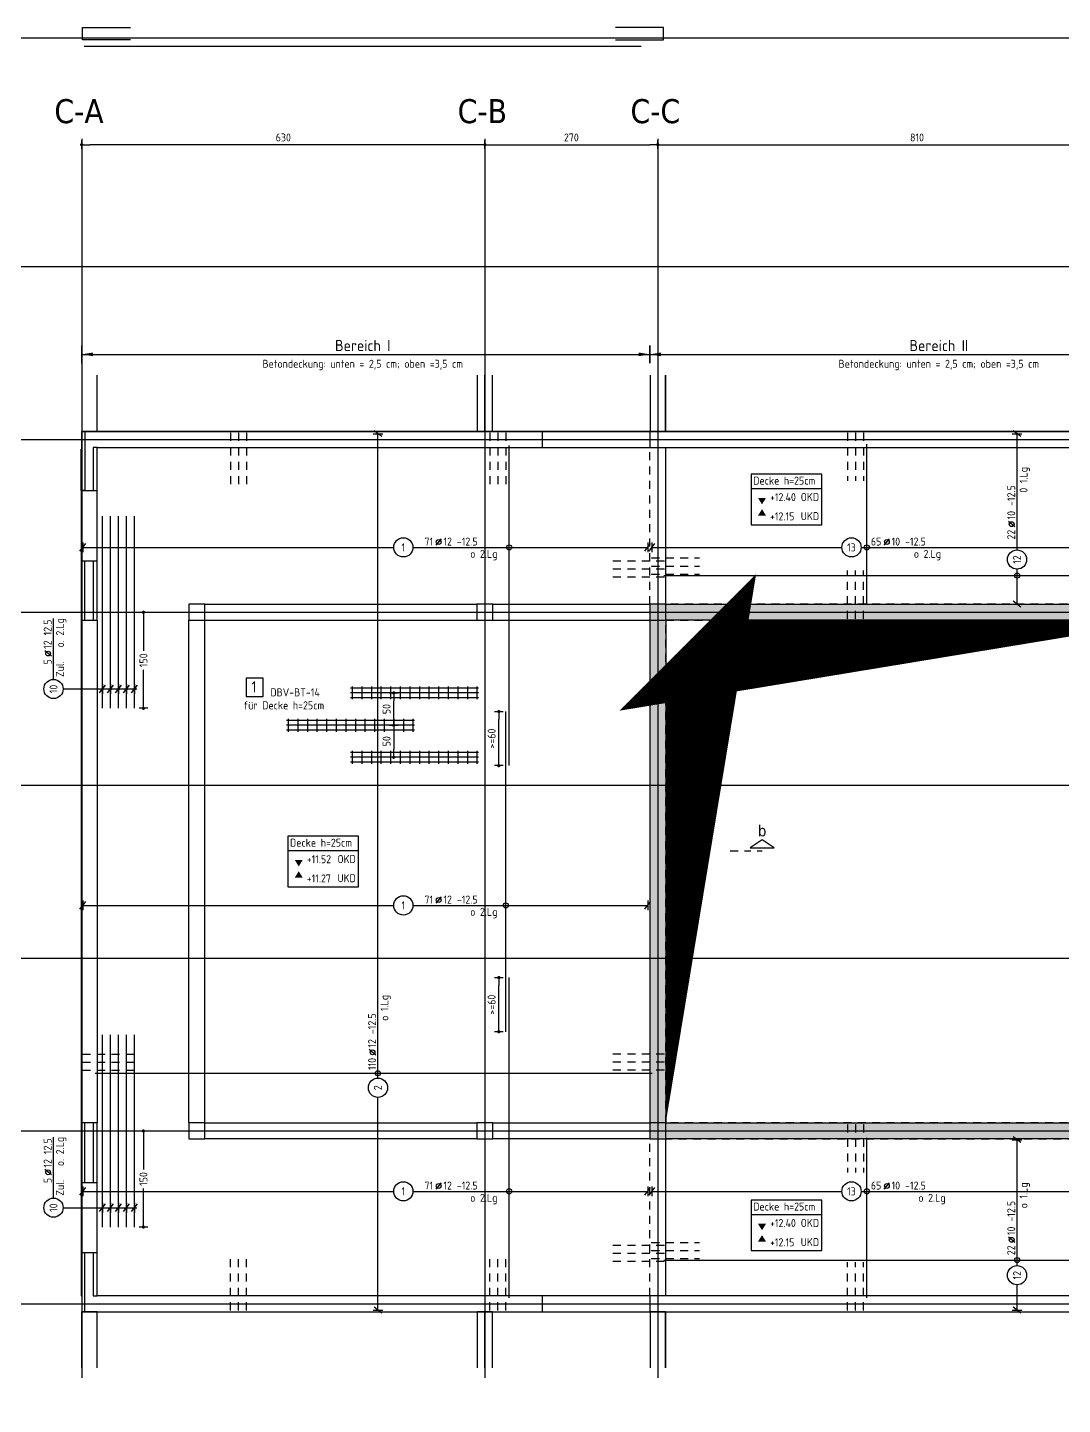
# Model space of a CAD drawing. Extents: x -3 to 123, y 0 to 106.
# Drawn here: x 22.75 to 38.91, y 42.27 to 63.77 of the extents above; entities that cross this region are included whole.
import ezdxf
from ezdxf.enums import TextEntityAlignment as Align

# ---------------------------------------------------------------- set-up
doc = ezdxf.new("R2010")
doc.units = 0
doc.header["$LTSCALE"] = 0.5
doc.header["$MEASUREMENT"] = 0
doc.header["$PDMODE"] = 2
for name, pattern in [('AUSGEZOGEN', [1000.01, 1000, 0.01]), ('DASHDOTSMALL', [1.05, 0.5, -0.25, 0.05, -0.25]), ('HIDDEN', [0.375, 0.25, -0.125]), ('STRICHPUNKT2', [0.55, 0.25, -0.125, 0.05, -0.125])]:
    doc.linetypes.add(name, pattern=pattern)
doc.layers.get('0').update_dxf_attribs({"linetype": 'CONTINUOUS'})
doc.layers.get('Defpoints').update_dxf_attribs({"linetype": 'CONTINUOUS'})
for name, color, linetype in [('0_H05', 11, 'CONTINUOUS'), ('ACHSEN', 7, 'CONTINUOUS'), ('APS', 7, 'CONTINUOUS'), ('BER', 7, 'CONTINUOUS'), ('BEREICH', 7, 'CONTINUOUS'), ('BETON', 7, 'CONTINUOUS'), ('Decke', 7, 'CONTINUOUS'), ('Decke Lignatur', 21, 'CONTINUOUS'), ('DRUEBER', 7, 'CONTINUOUS'), ('Fertigteil', 7, 'CONTINUOUS'), ('HILFE', 7, 'CONTINUOUS'), ('HOLZ-ANS', 21, 'CONTINUOUS'), ('koten', 7, 'CONTINUOUS'), ('MASSE', 7, 'CONTINUOUS'), ('RND', 7, 'CONTINUOUS'), ('SCHATTEN', 253, 'CONTINUOUS'), ('SCHNITTE', 7, 'CONTINUOUS'), ('Sturz', 7, 'CONTINUOUS'), ('TEXT', 7, 'CONTINUOUS'), ('UZ', 7, 'CONTINUOUS')]:
    doc.layers.add(name, color=color, linetype=linetype)
doc.layers.add('ANSICHTSFENSTER', color=7, linetype='CONTINUOUS', plot=False)
doc.styles.add('HELV', font='tahoma.ttf')
doc.styles.add('TXT', font='isocp.shx')
doc.dimstyles.new('DOT_I', dxfattribs={"dimscale": 0.5, "dimtxt": 0.25, "dimasz": 0.25, "dimexe": 0.1, "dimexo": 0.3, "dimgap": 0.1, "dimtad": 1, "dimdec": 3, "dimzin": 3, "dimtxsty": 'TXT', "dimblk": 'DOT', "dimblk1": 'DOT', "dimblk2": 'DOT', "dimsah": 1, "dimcen": 0.1, "dimse1": 1, "dimse2": 1, "dimazin": 0, "dimtfac": 1, "dimtdec": 4, "dimtix": 1, "dimtmove": 2, "dimatfit": 3, "dimldrblk": 'DOT', "dimfxl": 0.7, "dimfxlon": 1, "dimtvp": 1, "dimtolj": 1, "dimtzin": 0, "dimarcsym": 0})

# ---------------------------------------------------------------- blocks, each defined once
blk = doc.blocks.new('DOT')
at = {"color": 0, "linetype": 'ByBlock'}
for p, q in [((0, 0), (-1, 0)), ((0, 0.54), (0, -0.54))]:
    blk.add_line(p, q, dxfattribs=at)
at = {"color": 0, "linetype": 'ByBlock', "const_width": 0.2}
blk.add_lwpolyline([(-0.1, 0, 1), (0.1, 0, 1)], format="xyb", close=True, dxfattribs=at)
blk = doc.blocks.new('*D102')
at = {"layer": 'Defpoints', "color": 0, "linetype": 'AUSGEZOGEN', "transparency": 16777216}
for p in [(823.591, 61.939), (823.591, 61.939), (829.891, 61.939)]:
    blk.add_point(p, dxfattribs=at)
at = {"layer": 'MASSE', "color": 0, "linetype": 'AUSGEZOGEN', "lineweight": -2, "transparency": 16777216}
blk.add_line((829.766, 61.939), (823.716, 61.939), dxfattribs=at)
at = {"layer": 'MASSE', "color": 0, "linetype": 'AUSGEZOGEN', "lineweight": -2, "transparency": 16777216, "xscale": 0.125, "yscale": 0.125, "zscale": 0.125, "rotation": 180}
blk.add_blockref('DOT', (823.591, 61.939), dxfattribs=at)
at = {"layer": 'MASSE', "color": 0, "linetype": 'AUSGEZOGEN', "lineweight": -2, "transparency": 16777216, "xscale": 0.125, "yscale": 0.125, "zscale": 0.125}
blk.add_blockref('DOT', (829.891, 61.939), dxfattribs=at)
at = {"layer": 'MASSE', "color": 0, "linetype": 'AUSGEZOGEN', "transparency": 16777216, "insert": (826.741, 62.051), "char_height": 0.125, "attachment_point": 5, "style": 'TXT'}
blk.add_mtext('\\A1;630', dxfattribs=at)
blk = doc.blocks.new('*D103')
at = {"layer": 'Defpoints', "color": 0, "linetype": 'AUSGEZOGEN', "transparency": 16777216}
for p in [(829.891, 61.939), (832.591, 61.939), (832.591, 61.939)]:
    blk.add_point(p, dxfattribs=at)
at = {"layer": 'MASSE', "color": 0, "linetype": 'AUSGEZOGEN', "lineweight": -2, "transparency": 16777216}
blk.add_line((830.016, 61.939), (832.466, 61.939), dxfattribs=at)
at = {"layer": 'MASSE', "color": 0, "linetype": 'AUSGEZOGEN', "lineweight": -2, "transparency": 16777216, "xscale": 0.125, "yscale": 0.125, "zscale": 0.125, "rotation": 180}
blk.add_blockref('DOT', (829.891, 61.939), dxfattribs=at)
at = {"layer": 'MASSE', "color": 0, "linetype": 'AUSGEZOGEN', "lineweight": -2, "transparency": 16777216, "xscale": 0.125, "yscale": 0.125, "zscale": 0.125}
blk.add_blockref('DOT', (832.591, 61.939), dxfattribs=at)
at = {"layer": 'MASSE', "color": 0, "linetype": 'AUSGEZOGEN', "transparency": 16777216, "insert": (831.241, 62.051), "char_height": 0.125, "attachment_point": 5, "style": 'TXT'}
blk.add_mtext('\\A1;270', dxfattribs=at)
blk = doc.blocks.new('*D104')
at = {"layer": 'Defpoints', "color": 0, "linetype": 'AUSGEZOGEN', "transparency": 16777216}
for p in [(832.591, 61.939), (840.691, 61.939), (840.691, 61.939)]:
    blk.add_point(p, dxfattribs=at)
at = {"layer": 'MASSE', "color": 0, "linetype": 'AUSGEZOGEN', "lineweight": -2, "transparency": 16777216}
blk.add_line((832.716, 61.939), (840.566, 61.939), dxfattribs=at)
at = {"layer": 'MASSE', "color": 0, "linetype": 'AUSGEZOGEN', "lineweight": -2, "transparency": 16777216, "xscale": 0.125, "yscale": 0.125, "zscale": 0.125, "rotation": 180}
blk.add_blockref('DOT', (832.591, 61.939), dxfattribs=at)
at = {"layer": 'MASSE', "color": 0, "linetype": 'AUSGEZOGEN', "lineweight": -2, "transparency": 16777216, "xscale": 0.125, "yscale": 0.125, "zscale": 0.125}
blk.add_blockref('DOT', (840.691, 61.939), dxfattribs=at)
at = {"layer": 'MASSE', "color": 0, "linetype": 'AUSGEZOGEN', "transparency": 16777216, "insert": (836.641, 62.051), "char_height": 0.125, "attachment_point": 5, "style": 'TXT'}
blk.add_mtext('\\A1;810', dxfattribs=at)
blk = doc.blocks.new('Aufkantung 3.OG')
at = {"color": 0, "linetype": 'ByBlock'}
blk.add_lwpolyline([(-4, 0.75), (-11.85, 0.75), (-11.85, 8.6), (-4, 8.6), (-4, 8.85), (-12.1, 8.85), (-12.1, 0.5), (-4, 0.5)], close=True, dxfattribs=at)
blk = doc.blocks.new('Beton 2.OG')
at = {"color": 0, "linetype": 'ByBlock', "flags": 128}
for points in [[(7.26, 13.75), (0.06, 13.75), (0.06, 13.47), (0.05, 13.47), (0.05, 12.825), (0.3, 12.825), (0.3, 13.5), (7.26, 13.5)], [(17.285, 13.75), (8.935, 13.75), (8.935, 13.5), (17.285, 13.5)], [(0.05, 10.8), (0.3, 10.8), (0.3, 11.725), (0.05, 11.725)], [(1.735, 10.8), (1.985, 10.8), (1.985, 11.05), (1.735, 11.05)], [(6.235, 10.8), (6.485, 10.8), (6.485, 11.05), (6.235, 11.05)], [(8.935, 10.8), (9.185, 10.8), (9.185, 11.05), (8.935, 11.05)], [(0.05, 2.02), (0.3, 2.02), (0.3, 2.95), (0.05, 2.95)], [(1.735, 2.7), (1.985, 2.7), (1.985, 2.95), (1.735, 2.95)], [(6.235, 2.7), (6.485, 2.7), (6.485, 2.95), (6.235, 2.95)], [(8.935, 2.7), (9.185, 2.7), (9.185, 2.95), (8.935, 2.95)], [(7.26, 0.25), (0.3, 0.25), (0.3, 0.92), (0.05, 0.92), (0.05, 0.25), (0.06, 0.25), (0.06, 0), (7.26, 0)], [(17.285, 0.25), (8.935, 0.25), (8.935, 0), (17.285, 0)]]:
    blk.add_lwpolyline(points, close=True, dxfattribs=at)
blk = doc.blocks.new('SCHN-2')
at = {"layer": 'SCHNITTE', "color": 6, "linetype": 'Continuous'}
blk.add_lwpolyline([(0.378, 0.088), (0, 0.34), (-0.378, 0.088)], close=True, dxfattribs=at)
at = {"layer": 'SCHNITTE', "color": 1, "linetype": 'DASHDOTSMALL', "style": 'HELV'}
blk.add_attdef('SCHN-2', text='', height=0.35, dxfattribs=at).set_placement((0, 0.45), align=Align.CENTER)
blk = doc.blocks.new('lei_gre')
at = {"layer": 'RND', "color": 7, "linetype": 'Continuous'}
for p, q in [((-0.09, -0.12), (0.09, 0.12)), ((0, 0.15), (0, -0.15))]:
    blk.add_line(p, q, dxfattribs=at)
blk = doc.blocks.new('RND_LEI')
at = {"layer": 'RND', "color": 7, "linetype": 'Continuous'}
blk.add_line((1.022, 0.066), (1.19, 0.27), dxfattribs=at)
for centre, radius in [((0, 0), 0.3), ((1.106, 0.168), 0.075)]:
    blk.add_circle(centre, radius, dxfattribs=at)
at = {"layer": 'RND', "color": 7, "linetype": 'Continuous', "style": 'TXT'}
blk.add_attdef('POSL', text='', height=0.25, dxfattribs=at).set_placement((0, 0), align=Align.MIDDLE)
blk.add_attdef('ANZ', text='', height=0.25, dxfattribs=at).set_placement((0.931, 0.057), align=Align.RIGHT)
for tag, p in [('DUM', (1.253, 0.057)), ('ABSTD', (1.674, 0.057)), ('POSTXT', (0.374, -0.327))]:
    blk.add_attdef(tag, p, '', height=0.25, dxfattribs=at)
blk = doc.blocks.new('*D116')
at = {"layer": 'Defpoints', "color": 0, "linetype": 'AUSGEZOGEN', "transparency": 16777216}
for p in [(30.108, 48.932), (30.269, 48.932), (30.219, 48.087)]:
    blk.add_point(p, dxfattribs=at)
at = {"layer": 'RND', "color": 0, "linetype": 'AUSGEZOGEN', "lineweight": -2, "transparency": 16777216}
blk.add_line((30.108, 48.212), (30.108, 48.807), dxfattribs=at)
at = {"layer": 'RND', "color": 0, "linetype": 'AUSGEZOGEN', "lineweight": -2, "transparency": 16777216, "xscale": 0.125, "yscale": 0.125, "zscale": 0.125}
for p, rotation in [((30.108, 48.932), 90), ((30.108, 48.087), 270)]:
    blk.add_blockref('DOT', p, dxfattribs=dict(at, rotation=rotation))
at = {"layer": 'RND', "color": 0, "linetype": 'AUSGEZOGEN', "transparency": 16777216, "insert": (29.995, 48.51), "char_height": 0.125, "attachment_point": 5, "rotation": 90, "style": 'TXT'}
blk.add_mtext('\\A1;>=60', dxfattribs=at)
blk = doc.blocks.new('*D117')
at = {"layer": 'Defpoints', "color": 0, "linetype": 'AUSGEZOGEN', "transparency": 16777216}
for p in [(30.108, 53.087), (30.219, 53.087), (30.269, 52.242)]:
    blk.add_point(p, dxfattribs=at)
at = {"layer": 'RND', "color": 0, "linetype": 'AUSGEZOGEN', "lineweight": -2, "transparency": 16777216}
blk.add_line((30.108, 52.367), (30.108, 52.962), dxfattribs=at)
at = {"layer": 'RND', "color": 0, "linetype": 'AUSGEZOGEN', "lineweight": -2, "transparency": 16777216, "xscale": 0.125, "yscale": 0.125, "zscale": 0.125}
for p, rotation in [((30.108, 53.087), 90), ((30.108, 52.242), 270)]:
    blk.add_blockref('DOT', p, dxfattribs=dict(at, rotation=rotation))
at = {"layer": 'RND', "color": 0, "linetype": 'AUSGEZOGEN', "transparency": 16777216, "insert": (29.995, 52.665), "char_height": 0.125, "attachment_point": 5, "rotation": 90, "style": 'TXT'}
blk.add_mtext('\\A1;>=60', dxfattribs=at)
blk = doc.blocks.new('okrd_u')
at = {"layer": 'koten', "color": 7, "linetype": 'Continuous'}
blk.add_solid([(-0.125, -0.202), (0.125, -0.202), (0, 0)], dxfattribs=at)
at = {"layer": 'koten', "style": 'TXT'}
blk.add_attdef('OKRD', (0.25, -0.35), '', height=0.25, dxfattribs=at)
blk = doc.blocks.new('okrd_o')
at = {"layer": 'koten', "color": 7, "linetype": 'Continuous'}
blk.add_solid([(-0.125, 0.202), (0.125, 0.202), (0, 0)], dxfattribs=at)
at = {"layer": 'koten', "style": 'TXT'}
blk.add_attdef('OKRD', (0.25, 0.1), '', height=0.25, dxfattribs=at)
blk = doc.blocks.new('ber_pfei')
at = {"layer": 'BEREICH', "color": 1, "linetype": 'Continuous'}
blk.add_line((0, -0.28), (0, 0.28), dxfattribs=at)
blk.add_solid([(0.35, -0.058), (0.35, 0.058), (0, 0)], dxfattribs=at)
blk = doc.blocks.new('BER_NAM')
at = {"layer": 'BEREICH', "color": 1, "linetype": 'Continuous', "style": 'TXT'}
blk.add_attdef('BER-NAM', text='', height=0.35, dxfattribs=at).set_placement((-0.093, 0.1), align=Align.CENTER)
at = {"layer": 'BEREICH', "color": 7, "linetype": 'Continuous', "style": 'TXT'}
blk.add_attdef('BER-LANG', text='', height=0.25, dxfattribs=at).set_placement((-0.093, -0.419), align=Align.CENTER)
blk = doc.blocks.new('*D137')
at = {"layer": 'Defpoints', "color": 0, "linetype": 'AUSGEZOGEN', "transparency": 16777216}
for p in [(24.556, 54.637), (24.556, 53.137), (24.556, 53.137)]:
    blk.add_point(p, dxfattribs=at)
at = {"layer": 'MASSE', "color": 0, "linetype": 'AUSGEZOGEN', "lineweight": -2, "transparency": 16777216}
for p, q in [((24.556, 54.512), (24.556, 54.037)), ((24.556, 53.262), (24.556, 53.737))]:
    blk.add_line(p, q, dxfattribs=at)
at = {"layer": 'MASSE', "color": 0, "linetype": 'AUSGEZOGEN', "lineweight": -2, "transparency": 16777216, "xscale": 0.125, "yscale": 0.125, "zscale": 0.125}
for p, rotation in [((24.556, 54.637), 90), ((24.556, 53.137), 270)]:
    blk.add_blockref('DOT', p, dxfattribs=dict(at, rotation=rotation))
at = {"layer": 'MASSE', "color": 0, "linetype": 'AUSGEZOGEN', "transparency": 16777216, "insert": (24.556, 53.887), "char_height": 0.125, "attachment_point": 5, "rotation": 90, "style": 'TXT'}
blk.add_mtext('\\A1;150', dxfattribs=at)
blk = doc.blocks.new('*D138')
at = {"layer": 'Defpoints', "color": 0, "linetype": 'AUSGEZOGEN', "transparency": 16777216}
for p in [(24.556, 46.537), (24.556, 45.037), (24.556, 45.037)]:
    blk.add_point(p, dxfattribs=at)
at = {"layer": 'MASSE', "color": 0, "linetype": 'AUSGEZOGEN', "lineweight": -2, "transparency": 16777216}
for p, q in [((24.556, 46.412), (24.556, 45.937)), ((24.556, 45.162), (24.556, 45.637))]:
    blk.add_line(p, q, dxfattribs=at)
at = {"layer": 'MASSE', "color": 0, "linetype": 'AUSGEZOGEN', "lineweight": -2, "transparency": 16777216, "xscale": 0.125, "yscale": 0.125, "zscale": 0.125}
for p, rotation in [((24.556, 46.537), 90), ((24.556, 45.037), 270)]:
    blk.add_blockref('DOT', p, dxfattribs=dict(at, rotation=rotation))
at = {"layer": 'MASSE', "color": 0, "linetype": 'AUSGEZOGEN', "transparency": 16777216, "insert": (24.556, 45.787), "char_height": 0.125, "attachment_point": 5, "rotation": 90, "style": 'TXT'}
blk.add_mtext('\\A1;150', dxfattribs=at)
blk = doc.blocks.new('*D146')
at = {"layer": 'Defpoints', "color": 0, "linetype": 'AUSGEZOGEN', "transparency": 16777216}
for p in [(28.466, 52.873), (28.466, 52.373), (28.466, 52.373)]:
    blk.add_point(p, dxfattribs=at)
at = {"layer": 'MASSE', "color": 0, "linetype": 'AUSGEZOGEN', "lineweight": -2, "transparency": 16777216}
blk.add_line((28.466, 52.748), (28.466, 52.498), dxfattribs=at)
at = {"layer": 'MASSE', "color": 0, "linetype": 'AUSGEZOGEN', "lineweight": -2, "transparency": 16777216, "xscale": 0.125, "yscale": 0.125, "zscale": 0.125}
for p, rotation in [((28.466, 52.873), 90), ((28.466, 52.373), 270)]:
    blk.add_blockref('DOT', p, dxfattribs=dict(at, rotation=rotation))
at = {"layer": 'MASSE', "color": 0, "linetype": 'AUSGEZOGEN', "transparency": 16777216, "insert": (28.354, 52.623), "char_height": 0.125, "attachment_point": 5, "rotation": 90, "style": 'TXT'}
blk.add_mtext('\\A1;50', dxfattribs=at)
blk = doc.blocks.new('*D147')
at = {"layer": 'Defpoints', "color": 0, "linetype": 'AUSGEZOGEN', "transparency": 16777216}
for p in [(28.466, 53.378), (28.466, 53.378), (28.466, 52.873)]:
    blk.add_point(p, dxfattribs=at)
at = {"layer": 'MASSE', "color": 0, "linetype": 'AUSGEZOGEN', "lineweight": -2, "transparency": 16777216}
blk.add_line((28.466, 52.998), (28.466, 53.253), dxfattribs=at)
at = {"layer": 'MASSE', "color": 0, "linetype": 'AUSGEZOGEN', "lineweight": -2, "transparency": 16777216, "xscale": 0.125, "yscale": 0.125, "zscale": 0.125}
for p, rotation in [((28.466, 53.378), 90), ((28.466, 52.873), 270)]:
    blk.add_blockref('DOT', p, dxfattribs=dict(at, rotation=rotation))
at = {"layer": 'MASSE', "color": 0, "linetype": 'AUSGEZOGEN', "transparency": 16777216, "insert": (28.354, 53.125), "char_height": 0.125, "attachment_point": 5, "rotation": 90, "style": 'TXT'}
blk.add_mtext('\\A1;50', dxfattribs=at)
blk = doc.blocks.new('73378')
at = {"layer": 'RND', "color": 3, "linetype": 'Continuous'}
for points in [[(-0.792, 0.145), (1.208, 0.145)], [(-0.792, 0.07), (1.208, 0.07)], [(-0.767, -0.03), (-0.767, 0.17)], [(-0.617, -0.03), (-0.617, 0.17)], [(-0.467, -0.03), (-0.467, 0.17)], [(-0.317, -0.03), (-0.317, 0.17)], [(-0.167, -0.03), (-0.167, 0.17)], [(-0.017, -0.03), (-0.017, 0.17)], [(0.133, -0.03), (0.133, 0.17)], [(0.283, -0.03), (0.283, 0.17)], [(0.433, -0.03), (0.433, 0.17)], [(0.583, -0.03), (0.583, 0.17)], [(0.733, -0.03), (0.733, 0.17)], [(0.883, -0.03), (0.883, 0.17)], [(1.033, -0.03), (1.033, 0.17)], [(1.183, -0.03), (1.183, 0.17)], [(-0.792, -0.005), (1.208, -0.005)]]:
    blk.add_lwpolyline(points, dxfattribs=at)
blk = doc.blocks.new('Achsen 20')
at = {"color": 0, "linetype": 'ByBlock', "lineweight": -2}
for p, q in [((0, 1.994), (0, -17.354)), ((6.3, 1.994), (6.3, -17.354)), ((9, 1.994), (9, -17.354)), ((-2.626, 0), (28.285, 0)), ((-2.626, -2.7), (28.285, -2.7)), ((-2.626, -5.4), (28.285, -5.4)), ((-2.626, -8.1), (28.285, -8.1)), ((-2.626, -10.8), (28.285, -10.8)), ((-2.626, -13.5), (28.285, -13.5)), ((-2.626, -16.2), (28.285, -16.2))]:
    blk.add_line(p, q, dxfattribs=at)
at = {"layer": 'ACHSEN', "color": 6, "linetype": 'AUSGEZOGEN', "style": 'HELV'}
for s, p in [('C-A', (-0.427, 2.238)), ('C-B', (5.873, 2.238)), ('C-C', (8.573, 2.238))]:
    blk.add_text(s, height=0.375, dxfattribs=at).set_placement(p)
at = {"layer": 'MASSE', "color": 7, "linetype": 'AUSGEZOGEN'}
for base, p1, p2, picture, middle in [((0, 1.902), (6.3, 1.902), (0, 1.902), '*D102', (3.15, 2.014)), ((9, 1.902), (6.3, 1.902), (9, 1.902), '*D103', (7.65, 2.014)), ((17.1, 1.902), (9, 1.902), (17.1, 1.902), '*D104', (13.05, 2.014))]:
    dim = blk.add_linear_dim(base=base, p1=p1, p2=p2, dimstyle='DOT_I', override={"dimdec": 0, "dimlfac": 100}, dxfattribs=at)
    dim.commit()
    dim.dimension.update_dxf_attribs({"geometry": picture, "text_midpoint": middle, "insert": (-823.591, -60.037)})

msp = doc.modelspace()

# ---------------------------------------------------------------- hatches: boundary and pattern name
at = {"layer": '0_H05', "linetype": 'ByBlock'}
msp.add_hatch(color=256, dxfattribs=at).paths.add_polyline_path([(40.566, 46.662), (32.716, 46.662), (32.716, 54.512), (40.566, 54.512), (40.566, 54.762), (32.466, 54.762), (32.466, 46.412), (40.566, 46.412)])

# ---------------------------------------------------------------- linework, layer by layer
at = {"layer": 'ANSICHTSFENSTER', "color": 2, "linetype": 'AUSGEZOGEN'}
msp.add_lwpolyline([(15.629, 22.0535), (84.7996, 22.0535), (84.7996, 63.6035), (15.629, 63.6035)], close=True, dxfattribs=at)
at = {"layer": 'APS', "color": 1, "linetype": 'AUSGEZOGEN'}
msp.add_lwpolyline([(26.1632, 53.3236), (26.4246, 53.3236), (26.4246, 53.6059), (26.1632, 53.6059)], close=True, dxfattribs=at)
at = {"layer": 'BER', "color": 7, "linetype": 'AUSGEZOGEN'}
for p, q in [((23.591, 58.6645), (32.466, 58.6645)), ((32.466, 58.6645), (40.816, 58.6645))]:
    msp.add_line(p, q, dxfattribs=at)
at = {"layer": 'Decke', "linetype": 'Continuous'}
for points in [[(23.591, 43.712), (49.691, 43.712), (49.691, 57.462), (23.591, 57.462), (23.591, 57.182), (23.581, 57.182), (23.581, 43.962), (23.591, 43.962)], [(32.716, 46.662), (40.566, 46.662), (40.566, 54.512), (32.716, 54.512)]]:
    msp.add_lwpolyline(points, close=True, dxfattribs=at)
at = {"layer": 'Decke Lignatur', "linetype": 'AUSGEZOGEN'}
for points in [[(23.591, 58.337), (23.591, 57.462), (29.891, 57.462), (29.891, 58.337)], [(29.891, 58.337), (29.891, 57.462), (32.711, 57.462), (32.711, 58.337)], [(23.591, 42.837), (23.591, 43.712), (29.891, 43.712), (29.891, 42.837)]]:
    msp.add_lwpolyline(points, dxfattribs=at)
at = {"layer": 'Decke Lignatur'}
for points in [[(32.711, 58.337), (32.711, 57.462), (40.571, 57.462), (40.571, 58.337)], [(29.891, 42.837), (29.891, 43.712), (32.711, 43.712), (32.711, 42.837)], [(32.711, 42.837), (32.711, 43.712), (40.571, 43.712), (40.571, 42.837)]]:
    msp.add_lwpolyline(points, dxfattribs=at)
at = {"layer": 'Fertigteil', "color": 7, "linetype": 'AUSGEZOGEN'}
for points in [[(23.641, 56.537), (23.581, 56.537), (23.581, 57.182), (23.591, 57.182), (23.591, 57.462), (23.641, 57.462)], [(23.771, 56.537), (23.831, 56.537), (23.831, 57.212), (23.771, 57.212)], [(23.581, 54.512), (23.641, 54.512), (23.641, 55.437), (23.581, 55.437)], [(23.771, 54.512), (23.831, 54.512), (23.831, 55.437), (23.771, 55.437)], [(23.581, 45.732), (23.641, 45.732), (23.641, 46.662), (23.581, 46.662)], [(23.771, 45.732), (23.831, 45.732), (23.831, 46.662), (23.771, 46.662)], [(23.591, 43.712), (23.641, 43.712), (23.641, 44.632), (23.581, 44.632), (23.581, 43.962), (23.591, 43.962)], [(23.771, 43.962), (23.831, 43.962), (23.831, 44.632), (23.771, 44.632)]]:
    msp.add_lwpolyline(points, close=True, dxfattribs=at)
at = {"layer": 'HILFE', "color": 3, "linetype": 'AUSGEZOGEN'}
for p, q in [((34.0475, 56.5707), (35.1546, 56.5707)), ((26.8104, 50.9168), (27.9175, 50.9168)), ((34.0475, 45.2344), (35.1546, 45.2344))]:
    msp.add_line(p, q, dxfattribs=at)
at = {"layer": 'HOLZ-ANS'}
for points in [[(23.591, 58.337), (23.591, 57.462), (23.831, 57.462), (23.831, 58.337)], [(29.771, 58.337), (29.771, 57.462), (30.011, 57.462), (30.011, 58.337)], [(32.471, 58.337), (32.471, 57.462), (32.711, 57.462), (32.711, 58.337)], [(23.831, 42.837), (23.831, 43.712), (23.591, 43.712), (23.591, 42.837)], [(30.011, 42.837), (30.011, 43.712), (29.771, 43.712), (29.771, 42.837)], [(32.711, 42.837), (32.711, 43.712), (32.471, 43.712), (32.471, 42.837)]]:
    msp.add_lwpolyline(points, dxfattribs=at)
at = {"layer": 'RND', "color": 7, "linetype": 'AUSGEZOGEN'}
for p, q in [((28.2194, 47.3623), (28.2194, 57.4249)), ((38.2038, 55.6103), (38.2038, 57.4249)), ((23.6092, 55.6502), (28.4659, 55.6502)), ((28.7659, 55.6502), (32.4342, 55.6502)), ((32.4994, 55.6502), (35.4675, 55.6502)), ((35.7675, 55.6502), (40.5362, 55.6502)), ((38.2038, 54.7631), (38.2038, 55.3103)), ((23.1507, 53.589), (23.1507, 54.5386)), ((23.6092, 50.0595), (28.4659, 50.0595)), ((28.7659, 50.0595), (32.4342, 50.0595)), ((28.2194, 43.7391), (28.2194, 47.0623)), ((23.1507, 45.489), (23.1507, 46.4386)), ((38.2038, 44.4348), (38.2038, 46.4009)), ((23.6092, 45.5941), (28.4659, 45.5941)), ((28.7659, 45.5941), (32.4342, 45.5941)), ((32.4994, 45.5941), (35.4675, 45.5941)), ((35.7675, 45.5941), (40.5362, 45.5941)), ((38.2038, 43.7391), (38.2038, 44.1348))]:
    msp.add_line(p, q, dxfattribs=at)
at = {"layer": 'RND', "color": 102, "linetype": 'AUSGEZOGEN'}
for p, q in [((23.3007, 53.439), (24.452, 53.439)), ((23.3007, 45.339), (24.452, 45.339))]:
    msp.add_line(p, q, dxfattribs=at)
at = {"layer": 'RND', "color": 1, "linetype": 'AUSGEZOGEN'}
for points in [[(24.356, 63.5781), (23.606, 63.5781), (23.606, 63.7681), (24.356, 63.7681)], [(31.931, 63.5781), (32.681, 63.5781), (32.681, 63.7681), (31.931, 63.7681)], [(23.631, 63.4781), (32.331, 63.4781)], [(30.2689, 52.242), (30.2689, 57.242)], [(35.8552, 54.762), (35.8552, 57.262)], [(23.9166, 53.137), (23.9166, 56.137)], [(24.0416, 53.137), (24.0416, 56.137)], [(24.1666, 53.137), (24.1666, 56.137)], [(24.2916, 53.137), (24.2916, 56.137)], [(24.4166, 53.137), (24.4166, 56.137)], [(32.686, 55.2095), (40.586, 55.2095)], [(30.2189, 48.087), (30.2189, 53.087)], [(30.2689, 43.932), (30.2689, 48.932)], [(23.9166, 45.037), (23.9166, 48.037)], [(24.0416, 45.037), (24.0416, 48.037)], [(24.1666, 45.037), (24.1666, 48.037)], [(24.2916, 45.037), (24.2916, 48.037)], [(24.4166, 45.037), (24.4166, 48.037)], [(23.801, 47.4385), (32.501, 47.4385)], [(35.8552, 43.932), (35.8552, 46.432)], [(32.686, 44.5216), (40.586, 44.5216)]]:
    msp.add_lwpolyline(points, dxfattribs=at)
at = {"layer": 'RND', "color": 7, "linetype": 'AUSGEZOGEN', "const_width": 0.008}
for points in [[(25.9119, 57.437, -1), (25.9199, 57.437, -1)], [(26.0369, 57.437, -1), (26.0449, 57.437, -1)], [(26.1619, 57.437, -1), (26.1699, 57.437, -1)], [(29.9649, 57.437, -1), (29.9729, 57.437, -1)], [(30.0899, 57.437, -1), (30.0979, 57.437, -1)], [(30.2149, 57.437, -1), (30.2229, 57.437, -1)], [(35.5512, 57.437, -1), (35.5592, 57.437, -1)], [(35.6762, 57.437, -1), (35.6842, 57.437, -1)], [(35.8012, 57.437, -1), (35.8092, 57.437, -1)], [(32.487, 55.4845, 1), (32.495, 55.4845, 1)], [(32.487, 55.3595, 1), (32.495, 55.3595, 1)], [(32.695, 55.4345, -1), (32.687, 55.4345, -1)], [(32.695, 55.3095, -1), (32.687, 55.3095, -1)], [(32.487, 55.2345, 1), (32.495, 55.2345, 1)], [(32.695, 55.1845, -1), (32.687, 55.1845, -1)], [(35.5512, 54.537, 1), (35.5592, 54.537, 1)], [(35.6762, 54.537, 1), (35.6842, 54.537, 1)], [(35.8012, 54.537, 1), (35.8092, 54.537, 1)], [(23.602, 47.7385, 1), (23.61, 47.7385, 1)], [(32.695, 47.7385, -1), (32.687, 47.7385, -1)], [(23.602, 47.6135, 1), (23.61, 47.6135, 1)], [(32.695, 47.6135, -1), (32.687, 47.6135, -1)], [(23.602, 47.4885, 1), (23.61, 47.4885, 1)], [(32.695, 47.4885, -1), (32.687, 47.4885, -1)], [(35.5512, 46.637, -1), (35.5592, 46.637, -1)], [(35.6762, 46.637, -1), (35.6842, 46.637, -1)], [(35.8012, 46.637, -1), (35.8092, 46.637, -1)], [(32.487, 44.7966, 1), (32.495, 44.7966, 1)], [(32.695, 44.7466, -1), (32.687, 44.7466, -1)], [(32.487, 44.6716, 1), (32.495, 44.6716, 1)], [(32.487, 44.5466, 1), (32.495, 44.5466, 1)], [(32.695, 44.6216, -1), (32.687, 44.6216, -1)], [(32.695, 44.4966, -1), (32.687, 44.4966, -1)], [(25.9119, 43.737, 1), (25.9199, 43.737, 1)], [(26.0369, 43.737, 1), (26.0449, 43.737, 1)], [(26.1619, 43.737, 1), (26.1699, 43.737, 1)], [(29.9649, 43.737, 1), (29.9729, 43.737, 1)], [(30.0899, 43.737, 1), (30.0979, 43.737, 1)], [(30.2149, 43.737, 1), (30.2229, 43.737, 1)], [(35.5512, 43.737, 1), (35.5592, 43.737, 1)], [(35.6762, 43.737, 1), (35.6842, 43.737, 1)], [(35.8012, 43.737, 1), (35.8092, 43.737, 1)]]:
    msp.add_lwpolyline(points, format="xyb", close=True, dxfattribs=at)
at = {"layer": 'RND', "color": 3, "linetype": 'HIDDEN'}
for points in [[(25.9159, 57.437), (25.9159, 56.587)], [(26.0409, 57.437), (26.0409, 56.587)], [(26.1659, 57.437), (26.1659, 56.587)], [(29.9689, 57.437), (29.9689, 56.587)], [(30.0939, 57.437), (30.0939, 56.587)], [(30.2189, 57.437), (30.2189, 56.587)], [(35.5552, 57.437), (35.5552, 56.687)], [(35.6802, 57.437), (35.6802, 56.687)], [(35.8052, 57.437), (35.8052, 56.687)], [(32.491, 55.4845), (33.241, 55.4845)], [(32.691, 55.4345), (31.841, 55.4345)], [(32.691, 55.3095), (31.841, 55.3095)], [(32.491, 55.3595), (33.241, 55.3595)], [(35.5552, 54.537), (35.5552, 55.287)], [(35.6802, 54.537), (35.6802, 55.287)], [(35.8052, 54.537), (35.8052, 55.287)], [(32.691, 55.1845), (31.841, 55.1845)], [(32.491, 55.2345), (33.241, 55.2345)], [(23.606, 47.7385), (24.456, 47.7385)], [(32.691, 47.7385), (31.841, 47.7385)], [(23.606, 47.6135), (24.456, 47.6135)], [(32.691, 47.6135), (31.841, 47.6135)], [(23.606, 47.4885), (24.456, 47.4885)], [(32.691, 47.4885), (31.841, 47.4885)], [(35.5552, 46.637), (35.5552, 45.887)], [(35.6802, 46.637), (35.6802, 45.887)], [(35.8052, 46.637), (35.8052, 45.887)], [(32.691, 44.7466), (31.841, 44.7466)], [(32.491, 44.7966), (33.241, 44.7966)], [(25.9159, 43.737), (25.9159, 44.587)], [(26.0409, 43.737), (26.0409, 44.587)], [(26.1659, 43.737), (26.1659, 44.587)], [(29.9689, 43.737), (29.9689, 44.587)], [(30.0939, 43.737), (30.0939, 44.587)], [(30.2189, 43.737), (30.2189, 44.587)], [(32.691, 44.6216), (31.841, 44.6216)], [(32.491, 44.6716), (33.241, 44.6716)], [(32.491, 44.5466), (33.241, 44.5466)], [(32.691, 44.4966), (31.841, 44.4966)], [(35.5552, 43.737), (35.5552, 44.487)], [(35.6802, 43.737), (35.6802, 44.487)], [(35.8052, 43.737), (35.8052, 44.487)]]:
    msp.add_lwpolyline(points, dxfattribs=at)
at = {"layer": 'RND', "color": 7, "linetype": 'AUSGEZOGEN'}
for centre in [(30.2689, 55.6502), (35.8552, 55.6502), (38.2038, 55.2095), (30.2189, 50.0595), (28.2194, 47.4385), (30.2689, 45.5941), (35.8552, 45.5941), (38.2038, 44.5216)]:
    msp.add_circle(centre, 0.04, dxfattribs=at)
at = {"layer": 'SCHATTEN', "color": 15, "linetype": 'AUSGEZOGEN'}
msp.add_lwpolyline([(32.716, 46.662, 0, 1.2801, 0), (33.3539, 54.4598, 0, 0, 0), (32.7682, 53.8741, 1.2801, 0, 0), (40.566, 54.512, 0, 0, 0)], format="xyseb", dxfattribs=at)
at = {"layer": 'SCHNITTE', "color": 6, "linetype": 'STRICHPUNKT2'}
msp.add_line((33.7212, 50.9132), (34.2212, 50.9132), dxfattribs=at)
at = {"layer": 'Sturz', "color": 7, "linetype": 'AUSGEZOGEN'}
for p, q in [((30.791, 57.212), (32.466, 57.212)), ((23.831, 55.437), (23.831, 56.537)), ((23.831, 44.632), (23.831, 45.732)), ((32.466, 43.962), (30.791, 43.962))]:
    msp.add_line(p, q, dxfattribs=at)
at = {"layer": 'TEXT', "color": 3, "linetype": 'AUSGEZOGEN'}
for points in [[(34.0475, 56.0044), (35.1546, 56.0044), (35.1546, 56.7931), (34.0475, 56.7931)], [(26.8104, 50.3504), (27.9175, 50.3504), (27.9175, 51.1392), (26.8104, 51.1392)], [(34.0475, 44.6681), (35.1546, 44.6681), (35.1546, 45.4569), (34.0475, 45.4569)]]:
    msp.add_lwpolyline(points, close=True, dxfattribs=at)
at = {"layer": 'UZ', "color": 7, "linetype": 'HIDDEN'}
for p, q in [((32.466, 54.762), (32.466, 57.212)), ((32.466, 43.962), (32.466, 46.412))]:
    msp.add_line(p, q, dxfattribs=at)
at = {"layer": 'UZ', "color": 7, "linetype": 'AUSGEZOGEN'}
for p, q in [((32.716, 54.762), (32.716, 57.212)), ((25.516, 54.762), (29.766, 54.762)), ((30.016, 54.762), (32.466, 54.762)), ((32.716, 54.762), (40.566, 54.762)), ((23.831, 54.512), (23.831, 46.662)), ((25.266, 46.662), (25.266, 54.512)), ((25.516, 46.662), (25.516, 54.512)), ((25.516, 54.512), (29.766, 54.512)), ((30.016, 54.512), (32.466, 54.512)), ((32.466, 54.512), (32.466, 46.662)), ((25.516, 46.662), (29.766, 46.662)), ((30.016, 46.662), (32.466, 46.662)), ((29.766, 46.412), (25.516, 46.412)), ((32.466, 46.412), (30.016, 46.412)), ((40.566, 46.412), (32.716, 46.412)), ((32.716, 43.962), (32.716, 46.412))]:
    msp.add_line(p, q, dxfattribs=at)

# ---------------------------------------------------------------- block references
at = {"layer": 'ACHSEN', "color": 140, "linetype": 'AUSGEZOGEN'}
msp.add_blockref('Achsen 20', (23.591, 60.037), dxfattribs=at)
at = {"layer": 'BER', "color": 7, "linetype": 'AUSGEZOGEN', "xscale": 0.5, "yscale": 0.5, "zscale": 0.5}
for p in [(23.591, 58.6645), (32.466, 58.6645)]:
    msp.add_blockref('ber_pfei', p, dxfattribs=at)
for p, values in [((28.0285, 58.6645), {'BER-NAM': 'Bereich I', 'BER-LANG': 'Betondeckung: unten = 2,5 cm; oben =3,5 cm'}), ((37.0285, 58.6645), {'BER-NAM': 'Bereich II', 'BER-LANG': 'Betondeckung: unten = 2,5 cm; oben =3,5 cm'})]:
    msp.add_blockref('BER_NAM', p, dxfattribs=at).add_auto_attribs(values)
at = {"layer": 'BER', "color": 7, "linetype": 'AUSGEZOGEN', "xscale": 0.5, "yscale": 0.5, "zscale": 0.5, "rotation": 180}
msp.add_blockref('ber_pfei', (32.466, 58.6645), dxfattribs=at)
at = {"layer": 'BETON', "color": 6, "linetype": 'AUSGEZOGEN'}
msp.add_blockref('Beton 2.OG', (23.531, 43.712), dxfattribs=at)
at = {"layer": 'DRUEBER', "color": 9, "linetype": 'HIDDEN'}
msp.add_blockref('Aufkantung 3.OG', (44.566, 45.912), dxfattribs=at)
at = {"layer": 'koten', "color": 1, "linetype": 'AUSGEZOGEN', "xscale": 0.5, "yscale": 0.5, "zscale": 0.5}
for name, p, values in [('okrd_o', (34.2194, 56.3223), {'OKRD': '+12.40'}), ('okrd_u', (34.2194, 56.2473), {'OKRD': '+12.15'}), ('okrd_o', (26.9822, 50.6684), {'OKRD': '+11.52'}), ('okrd_u', (26.9822, 50.5934), {'OKRD': '+11.27'}), ('okrd_o', (34.2194, 44.986), {'OKRD': '+12.40'}), ('okrd_u', (34.2194, 44.911), {'OKRD': '+12.15'})]:
    msp.add_blockref(name, p, dxfattribs=at).add_auto_attribs(values)
at = {"layer": 'RND', "color": 7, "linetype": 'AUSGEZOGEN', "xscale": 0.5, "yscale": 0.5, "zscale": 0.5, "rotation": 90}
for p in [(28.2194, 57.4249), (38.2038, 57.4249), (38.2038, 54.7631), (38.2038, 46.4009), (28.2194, 43.7391), (38.2038, 43.7391)]:
    msp.add_blockref('lei_gre', p, dxfattribs=at)
for p, values in [((38.2038, 55.4603), {'POSL': '12', 'DUM': '10', 'ANZ': '22', 'ABSTD': '-12.5', 'POSTXT': '            0 1.Lg'}), ((23.1507, 53.439), {'POSL': '10', 'DUM': '12', 'ANZ': '5', 'ABSTD': '12.5', 'POSTXT': 'Zul.   o. 2.Lg'}), ((28.2194, 47.2123), {'POSL': '2', 'DUM': '12', 'ANZ': '110', 'ABSTD': '-12.5', 'POSTXT': '            o 1.Lg'}), ((23.1507, 45.339), {'POSL': '10', 'DUM': '12', 'ANZ': '5', 'ABSTD': '12.5', 'POSTXT': 'Zul.   o. 2.Lg'}), ((38.2038, 44.2848), {'POSL': '12', 'DUM': '10', 'ANZ': '22', 'ABSTD': '-12.5', 'POSTXT': '            o 1.Lg'})]:
    msp.add_blockref('RND_LEI', p, dxfattribs=at).add_auto_attribs(values)
at = {"layer": 'RND', "color": 7, "linetype": 'AUSGEZOGEN', "xscale": 0.5, "yscale": 0.5, "zscale": 0.5}
for p in [(23.6092, 55.6502), (32.4342, 55.6502), (32.4994, 55.6502), (23.9166, 53.439), (24.0416, 53.439), (24.1666, 53.439), (24.2916, 53.439), (24.4166, 53.439), (23.6092, 50.0595), (23.6092, 50.0595), (32.4342, 50.0595), (23.6092, 45.5941), (23.6092, 45.5941), (32.4342, 45.5941), (32.4994, 45.5941), (23.9166, 45.339), (24.0416, 45.339), (24.1666, 45.339), (24.2916, 45.339), (24.4166, 45.339)]:
    msp.add_blockref('lei_gre', p, dxfattribs=at)
for p, values in [((28.6159, 55.6502), {'POSL': '1', 'DUM': '12', 'ANZ': '71', 'ABSTD': '-12.5', 'POSTXT': '            o 2.Lg'}), ((35.6175, 55.6502), {'POSL': '13', 'DUM': '10', 'ANZ': '65', 'ABSTD': '-12.5', 'POSTXT': '           o 2.Lg'}), ((28.6159, 50.0595), {'POSL': '1', 'DUM': '12', 'ANZ': '71', 'ABSTD': '-12.5', 'POSTXT': '            o 2.Lg'}), ((28.6159, 45.5941), {'POSL': '1', 'DUM': '12', 'ANZ': '71', 'ABSTD': '-12.5', 'POSTXT': '            o 2.Lg'}), ((35.6175, 45.5941), {'POSL': '13', 'DUM': '10', 'ANZ': '65', 'ABSTD': '-12.5', 'POSTXT': '            o 2.Lg'})]:
    msp.add_blockref('RND_LEI', p, dxfattribs=at).add_auto_attribs(values)
at = {"layer": 'RND', "color": 1, "linetype": 'Continuous', "rotation": 180}
for p in [(28.9998, 53.4477), (27.9998, 52.9424), (28.9998, 52.4424)]:
    msp.add_blockref('73378', p, dxfattribs=at)
at = {"layer": 'SCHNITTE', "color": 6, "linetype": 'STRICHPUNKT2', "xscale": 0.5, "yscale": 0.5, "zscale": 0.5}
msp.add_blockref('SCHN-2', (34.2212, 50.9132), dxfattribs=at).add_auto_attribs({'SCHN-2': 'b'})

# ---------------------------------------------------------------- texts
at = {"layer": 'APS', "color": 1, "linetype": 'AUSGEZOGEN', "style": 'TXT'}
msp.add_text('1', height=0.175, dxfattribs=at).set_placement((26.2433, 53.3855))
at = {"layer": 'APS', "color": 7, "linetype": 'AUSGEZOGEN', "style": 'TXT'}
msp.add_text('DBV-BT-14', height=0.125, dxfattribs=at).set_placement((26.54, 53.3239))
at = {"layer": 'TEXT', "color": 7, "linetype": 'AUSGEZOGEN', "style": 'TXT'}
for s, p in [('Decke h=25cm', (34.0833, 56.6303)), ('OKD', (34.8243, 56.3744)), ('UKD', (34.8243, 56.0755)), ('für Decke h=25cm', (26.1198, 53.1212)), ('Decke h=25cm', (26.8461, 50.9764)), ('OKD', (27.5871, 50.7205)), ('UKD', (27.5871, 50.4216)), ('Decke h=25cm', (34.0833, 45.2941)), ('OKD', (34.8243, 45.0382)), ('UKD', (34.8243, 44.7392))]:
    msp.add_text(s, height=0.125, dxfattribs=at).set_placement(p)

# ---------------------------------------------------------------- dimensions: what is measured, and where the dimension line sits
at = {"layer": 'MASSE', "color": 7, "linetype": 'AUSGEZOGEN'}
for base, p1, p2, picture, middle in [((24.5562, 53.137), (24.5562, 54.637), (24.5562, 53.137), '*D137', (24.5562, 53.887)), ((24.5562, 45.037), (24.5562, 46.537), (24.5562, 45.037), '*D138', (24.5562, 45.787))]:
    dim = msp.add_linear_dim(base=base, p1=p1, p2=p2, angle=90, dimstyle='DOT_I', override={"dimdec": 0, "dimlfac": 100}, dxfattribs=at)
    dim.commit()
    dim.dimension.update_dxf_attribs({"geometry": picture, "text_midpoint": middle, "dimtype": 160})
dim = msp.add_linear_dim(base=(28.4661, 53.3781), p1=(28.4661, 52.8728), p2=(28.4661, 53.3781), angle=270, text='50', dimstyle='DOT_I', override={"dimdec": 1, "dimlfac": 100}, dxfattribs=at)
dim.commit()
dim.dimension.update_dxf_attribs({"geometry": '*D147', "text_midpoint": (28.3536, 53.1254)})
dim = msp.add_linear_dim(base=(28.4661, 52.3728), p1=(28.4661, 52.8728), p2=(28.4661, 52.3728), angle=270, dimstyle='DOT_I', override={"dimdec": 0, "dimlfac": 100}, dxfattribs=at)
dim.commit()
dim.dimension.update_dxf_attribs({"geometry": '*D146', "text_midpoint": (28.3536, 52.6228)})
at = {"layer": 'RND', "color": 7, "linetype": 'AUSGEZOGEN'}
for base, p1, p2, picture, middle in [((30.1079, 53.087), (30.2689, 52.242), (30.2189, 53.087), '*D117', (29.9954, 52.6645)), ((30.1079, 48.932), (30.2189, 48.087), (30.2689, 48.932), '*D116', (29.9954, 48.5095))]:
    dim = msp.add_linear_dim(base=base, p1=p1, p2=p2, angle=90, text='>=60', dimstyle='DOT_I', override={"dimdec": 2}, dxfattribs=at)
    dim.commit()
    dim.dimension.update_dxf_attribs({"geometry": picture, "text_midpoint": middle})

doc.saveas('drawing.dxf')
